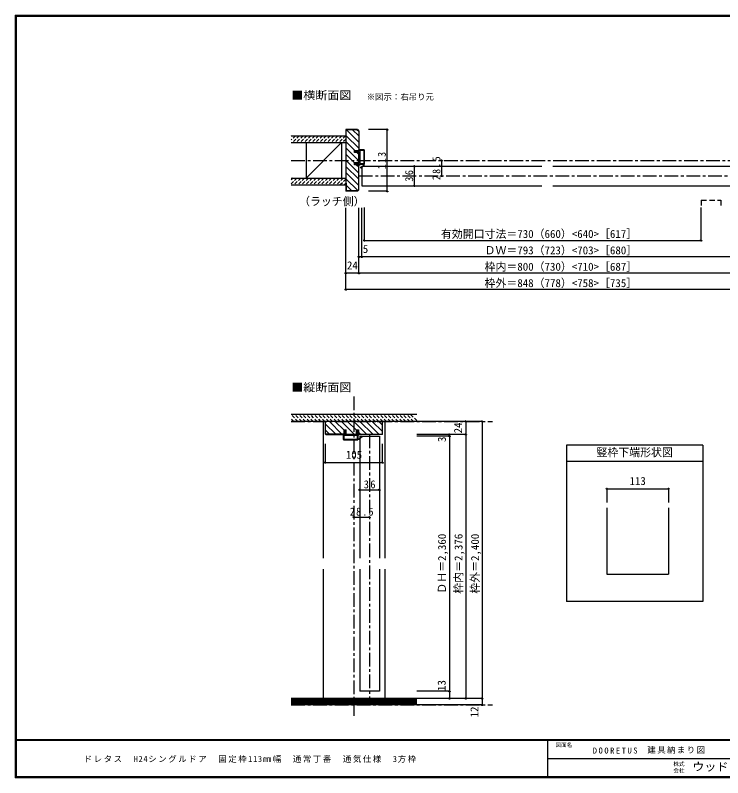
# Model space of a CAD drawing. Units: millimetres at full size, sheet at 1:5. Extents: x -973 to 977, y -718 to 696.
# Drawn here: x -973 to 323, y -701 to 696 of the extents above; entities that cross this region are included whole.
import ezdxf
from ezdxf.enums import TextEntityAlignment as Align

# ---------------------------------------------------------------- set-up
doc = ezdxf.new("R2010")
doc.units = ezdxf.units.MM
doc.header["$LTSCALE"] = 5
doc.header["$PDMODE"] = 32
doc.header["$PDSIZE"] = 2.5
for name, pattern in [('CHAIN1', [8, 5, -1, 1, -1]), ('DASHED1', [1.8, 1.2, -0.6]), ('DASHED2', [3, 2, -1])]:
    doc.linetypes.add(name, pattern=pattern)
for name, color, linetype in [('0-0_補助線', 7, 'Continuous'), ('0-1_通り芯', 4, 'CHAIN1'), ('0-3_仕上げ', 2, 'Continuous'), ('0-4_枠', 3, 'Continuous'), ('0-6_扉', 6, 'Continuous'), ('0-A_文字', 7, 'Continuous'), ('0-B_寸法', 4, 'DASHED1'), ('0-C_ハッチ', 4, 'DASHED1'), ('F-0_補助線', 7, 'Continuous'), ('F-1_枠', 6, 'Continuous'), ('F-A_文字', 7, 'Continuous')]:
    doc.layers.add(name, color=color, linetype=linetype)
doc.styles.add('ＭＳ ゴシック', font='')
doc.styles.get('ＭＳ ゴシック').set_extended_font_data('MS Gothic')

# ---------------------------------------------------------------- blocks, each defined once
blk = doc.blocks.new('2')
at = {"layer": '0-0_補助線'}
for p, q in [((-9.846, -9.622), (-9.846, 15.078)), ((-8.846, 16.078), (0.354, 16.078)), ((-8.846, 15.878), (0.637, 15.878)), ((-8.446, 14.378), (-8.446, -8.922)), ((-8.146, 14.678), (-1.546, 14.678)), ((-1.246, 14.378), (-1.246, -8.922)), ((0.154, 11.653), (2.154, 11.653)), ((0.154, 11.653), (0.154, -8.497)), ((2.154, 10.953), (2.154, 11.653)), ((3.154, 11.653), (2.512, 10.83)), ((3.154, 11.653), (6.154, 11.653)), ((4.154, 13.753), (4.154, 13.053)), ((5.154, 13.053), (4.512, 13.876)), ((7.154, 13.053), (5.154, 13.053)), ((6.154, 10.953), (6.154, 11.653)), ((7.558, 12.258), (6.516, 10.835)), ((-1.48, -10.622), (-8.846, -10.622)), ((-1.546, -9.222), (-8.146, -9.222)), ((-1.189, -10.85), (-0.732, -12.694)), ((0.354, -12.922), (-0.441, -12.922)), ((0.154, -8.497), (2.154, -8.497)), ((4.154, -9.897), (0.154, -9.897)), ((0.154, -9.897), (0.154, -10.622)), ((0.154, -10.622), (0.645, -12.548)), ((2.154, -7.797), (2.154, -8.497)), ((3.154, -8.497), (2.512, -7.674)), ((3.154, -8.497), (6.154, -8.497)), ((4.154, -10.597), (4.154, -9.897)), ((5.154, -9.897), (4.512, -10.72)), ((7.154, -9.897), (5.154, -9.897)), ((6.154, -7.797), (6.154, -8.497)), ((7.558, -9.101), (6.516, -7.679))]:
    blk.add_line(p, q, dxfattribs=at)
for points in [[(-9.646, 15.078), (-9.646, -9.622), (-9.846, -9.622)], [(4.154, 13.053), (0.154, 13.053), (0.649, 15.723)]]:
    blk.add_lwpolyline(points, dxfattribs=at)
for centre, radius, start, end in [((-8.846, 15.078), 1, 90, 180), ((-8.846, 15.078), 0.8, 90, 180), ((-8.146, 14.378), 0.3, 90, 180), ((-1.546, 14.378), 0.3, 0, 90), ((0.354, 15.778), 0.3, 349.49875, 90), ((2.354, 10.953), 0.2, 180, 322.03043), ((4.354, 13.753), 0.2, 37.96957, 180), ((6.354, 10.953), 0.2, 180, 323.78053), ((7.154, 12.553), 0.5, 323.78053, 90), ((-8.846, -9.622), 1, 180, 270), ((-2.846, -10.72), 6, 179.06153, 259.29815), ((-8.146, -8.922), 0.3, 180, 270), ((-2.846, -10.72), 5.3, 178.93757, 259.29815), ((-1.546, -8.922), 0.3, 270, 0), ((-1.48, -10.922), 0.3, 13.9282, 90), ((-0.441, -12.622), 0.3, 193.9282, 270), ((0.354, -12.622), 0.3, 270, 14.29438), ((2.354, -7.797), 0.2, 37.96957, 180), ((4.354, -10.597), 0.2, 180, 322.03043), ((6.354, -7.797), 0.2, 36.21947, 180), ((7.154, -9.397), 0.5, 270, 36.21947), ((-3.896, -16.272), 0.35, 259.29815, 79.29815)]:
    blk.add_arc(centre, radius, start, end, dxfattribs=at)
blk.add_point((-3.896, -16.622), dxfattribs=at)

msp = doc.modelspace()

# ---------------------------------------------------------------- linework, layer by layer
at = {"layer": '0-1_通り芯'}
for p, q in [((-467.5, 430), (467.5, 430)), ((-343.5, 401.5), (343.5, 401.5)), ((-352.643, -2.5), (-352.643, -590.892)), ((-467.5, -48), (-98.786, -48)), ((-324.143, -72), (-324.143, -555.5)), ((-467.5, -567.5), (-98.786, -567.5))]:
    msp.add_line(p, q, dxfattribs=at)
at = {"layer": '0-3_仕上げ'}
for p, q in [((-467.5, 475), (-367.5, 475)), ((-467.5, 462.5), (-367.5, 462.5)), ((-467.5, 397.5), (-367.5, 397.5)), ((-467.5, 385), (-367.5, 385)), ((-237.786, -555.5), (-467.5, -555.5)), ((-237.786, -567.5), (-467.5, -567.5))]:
    msp.add_line(p, q, dxfattribs=at)
at = {"layer": '0-3_仕上げ', "color": 7}
for p, q in [((-440.5, 397.5), (-375.5, 462.5)), ((-237.786, -557), (-467.5, -557)), ((-237.786, -558.5), (-467.5, -558.5)), ((-237.786, -560), (-467.5, -560)), ((-237.786, -561.5), (-467.5, -561.5)), ((-237.786, -563), (-467.5, -563)), ((-237.786, -564.5), (-467.5, -564.5)), ((-237.786, -566), (-467.5, -566))]:
    msp.add_line(p, q, dxfattribs=at)
at = {"layer": '0-3_仕上げ', "color": 3}
for p, q in [((-440.5, 462.5), (-440.5, 397.5)), ((-375.5, 462.5), (-375.5, 397.5))]:
    msp.add_line(p, q, dxfattribs=at)
at = {"layer": '0-4_枠'}
for p, q in [((-346.328, 486.5), (-367.5, 486.5)), ((-367.5, 486.5), (-367.5, 373.5)), ((-346.536, 486), (-367, 486)), ((-367, 471.5), (-367, 486)), ((-346.536, 486), (-344, 483.464)), ((-346.328, 486.5), (-343.5, 483.672)), ((-344, 483.464), (-344, 448)), ((-343.5, 483.672), (-343.5, 448)), ((-367, 471.5), (-367.5, 471.5)), ((-343.5, 444.3), (-352, 444.3)), ((-344, 425.7), (-344, 444.3)), ((-343.5, 425.7), (-343.5, 444.3)), ((-352, 422), (-352, 425.7)), ((-343.5, 425.7), (-352, 425.7)), ((-343.5, 422), (-352, 422)), ((-344, 376.536), (-344, 422)), ((-343.5, 376.328), (-343.5, 422)), ((-367, 388.5), (-367.5, 388.5)), ((-367, 388.5), (-367, 374)), ((-346.328, 373.5), (-367.5, 373.5)), ((-346.536, 374), (-367, 374)), ((-346.536, 374), (-344, 376.536)), ((-346.328, 373.5), (-343.5, 376.328)), ((-300.143, -48), (-405.143, -48)), ((-404.643, -71.086), (-404.643, -48.5)), ((-395.143, -48.5), (-404.643, -48.5)), ((-395.143, -48), (-395.143, -48.5)), ((-310.143, -48.5), (-310.143, -48)), ((-310.143, -48.5), (-300.643, -48.5)), ((-300.643, -71.086), (-300.643, -48.5)), ((-370.643, -63.5), (-366.943, -63.5)), ((-370.643, -72), (-370.643, -63.5)), ((-366.943, -72), (-366.943, -63.5)), ((-348.343, -72), (-348.343, -63.5)), ((-404.229, -71.5), (-404.643, -71.086)), ((-404.436, -72), (-370.643, -72)), ((-370.643, -71.5), (-404.229, -71.5)), ((-366.943, -71.5), (-348.343, -71.5)), ((-366.943, -72), (-348.343, -72)), ((-344.643, -71.5), (-301.057, -71.5)), ((-300.85, -72), (-344.643, -72)), ((-301.057, -71.5), (-300.643, -71.086)), ((36.653, -91.5), (36.653, -378.007)), ((286.653, -91.5), (36.653, -91.5)), ((286.653, -91.5), (286.653, -378.007)), ((286.653, -121.5), (36.653, -121.5)), ((110.653, -206.5), (110.653, -328.007)), ((223.653, -206.5), (223.653, -328.007)), ((110.653, -328.007), (223.653, -328.007)), ((286.653, -378.007), (36.653, -378.007))]:
    msp.add_line(p, q, dxfattribs=at)
at = {"layer": '0-4_枠', "color": 4}
for p, q in [((-405.143, -48), (-409.143, -48)), ((-405.143, -48), (-409.143, -48)), ((-409.143, -48), (-409.143, -298.75)), ((-300.143, -48), (-296.143, -48)), ((-296.143, -48), (-296.143, -298.75)), ((110.653, -171.5), (110.653, -196.5)), ((-409.143, -318.75), (-409.143, -555.5)), ((-296.143, -318.75), (-296.143, -555.5))]:
    msp.add_line(p, q, dxfattribs=at)
at = {"layer": '0-4_枠'}
for points in [[(-352, 444.3), (-352, 448), (-343.5, 448)], [(-404.436, -72), (-405.143, -71.293), (-405.143, -48)], [(-300.85, -72), (-300.143, -71.293), (-300.143, -48)], [(-348.343, -63.5), (-344.643, -63.5), (-344.643, -72)]]:
    msp.add_lwpolyline(points, dxfattribs=at)
at = {"layer": '0-4_枠', "color": 4}
msp.add_lwpolyline([(110.653, -171.5), (223.653, -171.5), (223.653, -196.5)], dxfattribs=at)
at = {"layer": '0-4_枠', "color": 7}
for p in [(110.653, -171.5), (223.653, -171.5)]:
    msp.add_point(p, dxfattribs=at)
at = {"layer": '0-6_扉'}
for p, q in [((-338.5, 419.5), (-8.5, 419.5)), ((-338.5, 419.5), (-338.5, 383.5)), ((11.5, 419.5), (341.5, 419.5)), ((-338.5, 383.5), (-8.5, 383.5)), ((11.5, 383.5), (341.5, 383.5)), ((-342.143, -75), (-306.143, -75)), ((-342.143, -75), (-342.143, -298.75)), ((-306.143, -75), (-306.143, -298.75)), ((-342.143, -318.75), (-342.143, -542.5)), ((-306.143, -318.75), (-306.143, -542.5)), ((-306.143, -542.5), (-342.143, -542.5))]:
    msp.add_line(p, q, dxfattribs=at)
at = {"layer": '0-6_扉', "linetype": 'DASHED2'}
for p, q in [((283.505, 357.408), (283.505, 343.5)), ((283.505, 357.408), (319.505, 357.408)), ((319.505, 357.408), (319.505, 343.157))]:
    msp.add_line(p, q, dxfattribs=at)
at = {"layer": '0-B_寸法', "linetype": 'Continuous'}
for p, q in [((-291.578, 486.5), (-326.1, 486.5)), ((-291.578, 373.5), (-291.578, 486.5)), ((-241.578, 383.5), (-241.578, 419.5)), ((-191.578, 401.5), (-191.578, 430)), ((-291.578, 373.5), (-326.1, 373.5)), ((-367.5, 193.5), (-367.5, 343.157)), ((-343.5, 223.5), (-343.5, 343.157)), ((-338.5, 253.5), (-338.5, 343.157)), ((-333.5, 283.5), (-333.5, 343.5)), ((283.505, 283.5), (283.505, 343.5)), ((-333.5, 283.5), (283.505, 283.5)), ((343.5, 253.5), (-343.5, 253.5)), ((367.5, 223.5), (-367.5, 223.5)), ((367.5, 193.5), (-367.5, 193.5)), ((-117.786, -48), (-237.786, -48)), ((-147.786, -48), (-147.786, -555.5)), ((-117.786, -48), (-117.786, -567.5)), ((-147.786, -72), (-237.786, -72)), ((-177.786, -75), (-237.786, -75)), ((-177.786, -72), (-177.786, -555.5)), ((-405.143, -123.422), (-405.143, -88.9)), ((-342.143, -173.422), (-306.143, -173.422)), ((-352.643, -223.422), (-324.143, -223.422)), ((-177.786, -542.5), (-237.786, -542.5)), ((-117.786, -555.5), (-237.786, -555.5)), ((-117.786, -567.5), (-237.786, -567.5))]:
    msp.add_line(p, q, dxfattribs=at)
at = {"layer": '0-B_寸法', "color": 2, "linetype": 'Continuous'}
for p, q in [((-237.786, -35.5), (-467.5, -35.5)), ((-237.786, -48), (-467.5, -48))]:
    msp.add_line(p, q, dxfattribs=at)
at = {"layer": '0-B_寸法'}
for p, q in [((-455.528, -48), (-467.5, -36.028)), ((-448.457, -48), (-460.957, -35.5)), ((-441.386, -48), (-453.886, -35.5)), ((-434.314, -48), (-446.814, -35.5)), ((-427.243, -48), (-439.743, -35.5)), ((-420.172, -48), (-432.672, -35.5)), ((-413.101, -48), (-425.601, -35.5)), ((-406.03, -48), (-418.53, -35.5)), ((-398.959, -48), (-411.459, -35.5)), ((-391.888, -48), (-404.388, -35.5)), ((-384.817, -48), (-397.317, -35.5)), ((-377.746, -48), (-390.246, -35.5)), ((-370.675, -48), (-383.175, -35.5)), ((-363.604, -48), (-376.104, -35.5)), ((-356.533, -48), (-369.033, -35.5)), ((-349.462, -48), (-361.962, -35.5)), ((-342.391, -48), (-354.891, -35.5)), ((-335.319, -48), (-347.819, -35.5)), ((-328.248, -48), (-340.748, -35.5)), ((-321.177, -48), (-333.677, -35.5)), ((-314.106, -48), (-326.606, -35.5)), ((-307.035, -48), (-319.535, -35.5)), ((-299.964, -48), (-312.464, -35.5)), ((-292.893, -48), (-305.393, -35.5)), ((-285.822, -48), (-298.322, -35.5)), ((-278.751, -48), (-291.251, -35.5)), ((-271.68, -48), (-284.18, -35.5)), ((-264.609, -48), (-277.109, -35.5)), ((-257.538, -48), (-270.038, -35.5)), ((-250.467, -48), (-262.967, -35.5)), ((-243.396, -48), (-255.896, -35.5)), ((-237.786, -46.539), (-248.825, -35.5)), ((-462.599, -48), (-467.5, -43.099))]:
    msp.add_line(p, q, dxfattribs=at)
at = {"layer": '0-B_寸法', "linetype": 'Continuous'}
msp.add_lwpolyline([(-405.143, -123.422), (-300.143, -123.422), (-300.143, -88.9)], dxfattribs=at)
at = {"layer": '0-B_寸法', "color": 7}
for p in [(-291.578, 486.5), (-241.578, 419.5), (-191.578, 430), (-191.578, 401.5), (-241.578, 383.5), (-291.578, 373.5), (-333.5, 283.5), (283.505, 283.5), (-343.5, 253.5), (-338.5, 253.5), (-367.5, 223.5), (-343.5, 223.5), (-367.5, 193.5), (-147.786, -48), (-117.786, -48), (-177.786, -72), (-177.786, -75), (-147.786, -72), (-405.143, -123.422), (-300.143, -123.422), (-342.143, -173.422), (-306.143, -173.422), (-352.643, -223.422), (-324.143, -223.422), (-177.786, -542.5), (-177.786, -555.5), (-147.786, -555.5), (-117.786, -555.5), (-117.786, -567.5)]:
    msp.add_point(p, dxfattribs=at)
at = {"layer": '0-C_ハッチ'}
for p, q in [((-460.031, 475), (-467.5, 467.531)), ((-467.102, 475), (-467.5, 474.602)), ((-452.96, 475), (-465.46, 462.5)), ((-445.889, 475), (-458.389, 462.5)), ((-438.818, 475), (-451.318, 462.5)), ((-431.747, 475), (-444.247, 462.5)), ((-424.676, 475), (-437.176, 462.5)), ((-417.605, 475), (-430.105, 462.5)), ((-410.534, 475), (-423.034, 462.5)), ((-403.463, 475), (-415.963, 462.5)), ((-396.392, 475), (-408.892, 462.5)), ((-389.321, 475), (-401.821, 462.5)), ((-382.249, 475), (-394.749, 462.5)), ((-375.178, 475), (-387.678, 462.5)), ((-368.107, 475), (-380.607, 462.5)), ((-367.5, 468.536), (-373.536, 462.5)), ((-457.323, 397.5), (-467.5, 387.323)), ((-464.394, 397.5), (-467.5, 394.394)), ((-450.252, 397.5), (-462.752, 385)), ((-443.181, 397.5), (-455.681, 385)), ((-436.11, 397.5), (-448.61, 385)), ((-429.039, 397.5), (-441.539, 385)), ((-421.968, 397.5), (-434.468, 385)), ((-414.897, 397.5), (-427.397, 385)), ((-407.826, 397.5), (-420.326, 385)), ((-400.755, 397.5), (-413.255, 385)), ((-393.683, 397.5), (-406.183, 385)), ((-386.612, 397.5), (-399.112, 385)), ((-379.541, 397.5), (-392.041, 385)), ((-372.47, 397.5), (-384.97, 385)), ((-367.5, 395.399), (-377.899, 385)), ((-367.5, 388.328), (-370.828, 385))]:
    msp.add_line(p, q, dxfattribs=at)
at = {"layer": '0-C_ハッチ', "linetype": 'Continuous'}
for p, q in [((-367, 475.098), (-344, 452.098)), ((-344, 463.412), (-366.588, 486)), ((-355.275, 486), (-344, 474.725)), ((-367.5, 464.284), (-351.216, 448)), ((-367.5, 452.97), (-344, 429.47)), ((-367.5, 441.657), (-351.543, 425.7)), ((-347.516, 444.3), (-344, 440.784)), ((-367.5, 430.343), (-344, 406.843)), ((-367.5, 419.029), (-344, 395.529)), ((-347.843, 422), (-344, 418.157)), ((-367.5, 407.716), (-344, 384.216)), ((-367.5, 396.402), (-345.817, 374.719)), ((-367, 384.588), (-356.412, 374)), ((-404.643, -52.912), (-386.054, -71.5)), ((-397.741, -48.5), (-374.741, -71.5)), ((-386.927, -48), (-370.643, -64.284)), ((-375.613, -48), (-352.113, -71.5)), ((-364.3, -48), (-348.343, -63.957)), ((-352.985, -48), (-329.486, -71.5)), ((-341.672, -48), (-318.172, -71.5)), ((-330.358, -48), (-306.858, -71.5)), ((-319.045, -48), (-300.643, -66.402)), ((-307.231, -48.5), (-300.643, -55.088)), ((-404.643, -64.225), (-397.368, -71.5)), ((-344.643, -67.657), (-340.8, -71.5))]:
    msp.add_line(p, q, dxfattribs=at)
at = {"layer": 'F-1_枠'}
for p, q in [((-973.347, 695.833), (-973.347, -700.833)), ((-973.347, 695.833), (976.653, 695.833)), ((-973.347, 695), (976.653, 695)), ((-973.347, 694.167), (976.653, 694.167)), ((-972.514, 695.833), (-972.514, -700.833)), ((-971.68, 695.833), (-971.68, -700.833)), ((976.653, -631.667), (-973.347, -631.667)), ((976.653, -632.5), (-973.347, -632.5)), ((1.653, -632.5), (1.653, -699.167)), ((1.653, -665.833), (974.986, -665.834)), ((976.653, -699.167), (-973.347, -699.167)), ((976.653, -700), (-973.347, -700)), ((976.653, -700.833), (-973.347, -700.833))]:
    msp.add_line(p, q, dxfattribs=at)

# ---------------------------------------------------------------- block references
at = {"layer": '0-0_補助線', "xscale": -1}
msp.add_blockref('2', (-343.346, 433.422), dxfattribs=at)
at = {"layer": '0-0_補助線', "rotation": 90}
msp.add_blockref('2', (-356.065, -72.154), dxfattribs=at)

# ---------------------------------------------------------------- texts
at = {"layer": '0-4_枠', "color": 7, "style": 'ＭＳ ゴシック'}
for s, p in [('竪枠下端形状図', (91.653, -116.5)), ('113', (152.153, -169))]:
    msp.add_text(s, height=14.66, dxfattribs=at).set_placement(p, align=Align.BOTTOM_LEFT)
at = {"layer": '0-A_文字', "style": 'ＭＳ ゴシック', "width": 1.1}
for s, p in [('■横断面図', (-467.5, 537.5)), ('■縦断面図', (-467.5, 2.5))]:
    msp.add_text(s, height=14.66, dxfattribs=at).set_placement(p, align=Align.BOTTOM_LEFT)
at = {"layer": '0-A_文字', "style": 'ＭＳ ゴシック'}
for s, height, p in [('※図示：右吊り元', 11, (-329.388, 537.5)), ('（ラッチ側）', 14.66, (-453.25, 343.157))]:
    msp.add_text(s, height=height, dxfattribs=at).set_placement(p, align=Align.BOTTOM_LEFT)
at = {"layer": '0-B_寸法', "color": 7, "style": 'ＭＳ ゴシック'}
for s, p in [('有効開口寸法＝730（660）<640>［617］', (-193.347, 283.5)), ('5', (-336.5, 256)), ('ＤＷ＝793（723）<703>［680］', (-113.347, 253.5)), ('24', (-365.5, 226)), ('枠内＝800（730）<710>［687］', (-113.347, 223.5)), ('枠外＝848（778）<758>［735］', (-113.347, 193.5)), ('105', (-367.643, -120.922))]:
    msp.add_text(s, height=14.66, dxfattribs=at).set_placement(p, align=Align.BOTTOM_LEFT)
for s, p in [('24', (-150.286, -70)), ('3', (-179.949, -85.885)), ('ＤＨ＝2,360', (-179.629, -363.75)), ('枠内＝2,376', (-149.409, -363.75)), ('枠外＝2,400', (-119.129, -363.75)), ('13', (-180.286, -541.875)), ('12', (-120.286, -590.279))]:
    msp.add_text(s, height=14.66, rotation=90, dxfattribs=at).set_placement(p, align=Align.BOTTOM_LEFT)
at = {"layer": '0-B_寸法', "color": 7, "char_height": 14.66, "attachment_point": 7, "rotation": 90, "style": 'ＭＳ ゴシック'}
for s, insert in [('\\T1.27;\\W0.9;113', (-294.078, 413.75)), ('\\T1.28;\\W0.9;28.5', (-194.078, 393.875)), ('\\T1.27;\\W0.95;36', (-244.078, 390.875))]:
    msp.add_mtext(s, dxfattribs=dict(at, insert=insert))
at = {"layer": '0-B_寸法', "color": 7, "char_height": 14.66, "attachment_point": 7, "style": 'ＭＳ ゴシック'}
for s, insert in [('\\T1.27;\\W0.95;36', (-334.768, -170.922)), ('\\T1.28;\\W0.9;28.5', (-360.268, -220.922))]:
    msp.add_mtext(s, dxfattribs=dict(at, insert=insert))
at = {"layer": 'F-0_補助線', "char_height": 11, "attachment_point": 7, "style": 'ＭＳ ゴシック'}
for s, insert in [('\\T1.39;\\W0.85;DOORETUS', (84.986, -656.667)), ('\\T1.17;建具納まり図', (184.986, -656.667))]:
    msp.add_mtext(s, dxfattribs=dict(at, insert=insert))
at = {"layer": 'F-A_文字', "style": 'ＭＳ ゴシック'}
for s, p in [('図面名', (16.653, -646.667)), ('株式', (232.486, -681.5)), ('会社', (232.486, -693.5))]:
    msp.add_text(s, height=7.331, dxfattribs=at).set_placement(p, align=Align.BOTTOM_LEFT)
at = {"layer": 'F-A_文字', "style": 'ＭＳ ゴシック', "width": 1.1}
msp.add_text('ウッドワン・・・', height=14.66, dxfattribs=at).set_placement((267.486, -692.5), align=Align.BOTTOM_LEFT)
at = {"layer": 'F-A_文字', "insert": (-847.938, -673.333), "char_height": 11, "attachment_point": 7, "style": 'ＭＳ ゴシック'}
msp.add_mtext('\\T1.19;ドレタス\u3000H24シングルドア\u3000固定枠113㎜幅\u3000通常丁番\u3000通気仕様\u30003方枠', dxfattribs=at)

doc.saveas('drawing.dxf')
